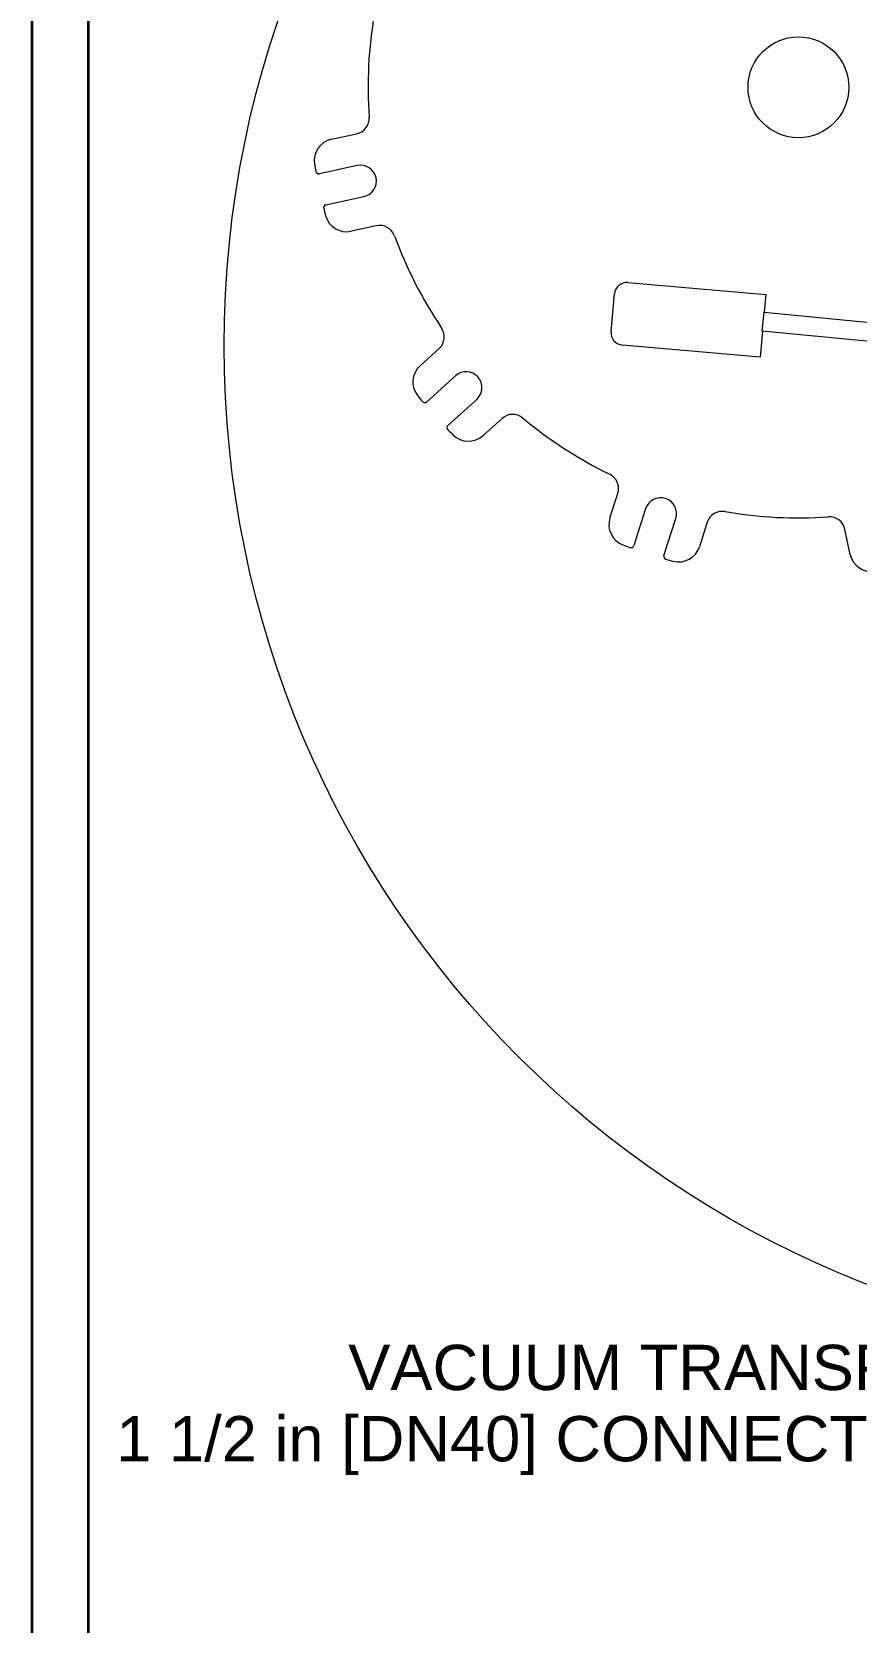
# Model space of a CAD drawing. Header units: inches. Extents: x 15 to 402, y 6 to 258.
# Drawn here: x 15 to 47.8, y 160.2 to 223.4 of the extents above; entities that cross this region are included whole.
import ezdxf

# ---------------------------------------------------------------- set-up
doc = ezdxf.new("R2010")
doc.units = ezdxf.units.IN
doc.header["$LTSCALE"] = 12
doc.header["$MEASUREMENT"] = 0
doc.layers.get('0').update_dxf_attribs({"lineweight": 25})
for name, color, linetype, lineweight in [('Border', 7, 'Continuous', 35), ('Symbol (ANSI)', 7, 'Continuous', 25), ('Visible', 7, 'Continuous', 18)]:
    doc.layers.add(name, color=color, linetype=linetype, lineweight=lineweight)
doc.styles.add('MEMCOR Medium', font='arial.ttf')
doc.dimstyles.new('Default (ANSI)$7', dxfattribs={"dimscale": 12, "dimtxt": 0.15, "dimasz": 0.098425, "dimexe": 0.125, "dimexo": 0.0625, "dimgap": 0.031496, "dimtad": 0, "dimtih": 1, "dimtoh": 1, "dimdec": 4, "dimrnd": 1e-08, "dimzin": 3, "dimdsep": 46, "dimlunit": 5, "dimtxsty": 'MEMCOR Medium', "dimcen": 0.09, "dimdle": 0.393701, "dimclrd": 256, "dimclre": 256, "dimclrt": 256, "dimadec": 0, "dimazin": 1, "dimtfac": 0.8, "dimtofl": 0, "dimtmove": 0, "dimatfit": 3, "dimfxl": 1, "dimfrac": 1, "dimtolj": 1, "dimtzin": 4, "dimlwd": -1, "dimlwe": -1, "dimarcsym": 0})

# ---------------------------------------------------------------- blocks, each defined once
blk = doc.blocks.new('Borders 22x34_D')
at = {"layer": 'Border'}
for p, q in [((1.25, 21.5), (1.25, 0.5)), ((1.4375, 0.5), (1.4375, 21.3125))]:
    blk.add_line(p, q, dxfattribs=at)

msp = doc.modelspace()

# ---------------------------------------------------------------- linework, layer by layer
at = {"layer": 'Visible'}
for p, q in [((26.92436, 219.15235), (27.92182, 219.36593)), ((27.94487, 218.10276), (26.43854, 217.78021)), ((26.70236, 216.54814), (28.20869, 216.87069)), ((28.7049, 215.70883), (27.70744, 215.49525)), ((38.71587, 213.45697), (44.19528, 212.98146)), ((38.71587, 213.45697), (44.19528, 212.98146)), ((38.04483, 211.50769), (38.17452, 213.00207)), ((38.04483, 211.50769), (38.17452, 213.00207)), ((44.19528, 212.98146), (44.13355, 212.27022)), ((44.19528, 212.98146), (44.13355, 212.27022)), ((44.05914, 211.52392), (44.13046, 212.27052)), ((44.13046, 212.27052), (60.13443, 210.71993)), ((44.06871, 211.52299), (43.97913, 210.49082)), ((44.06871, 211.52299), (43.97913, 210.49082)), ((60.32687, 209.95041), (44.05914, 211.52392)), ((30.44485, 210.14267), (31.20188, 210.82636)), ((43.97913, 210.49082), (38.49973, 210.96633)), ((43.97913, 210.49082), (38.49973, 210.96633)), ((31.85344, 209.74395), (30.71019, 208.71146)), ((31.5547, 207.77636), (32.69795, 208.80886)), ((33.7086, 208.05076), (32.95157, 207.36707)), ((37.99853, 204.1003), (38.31229, 205.07091)), ((39.41776, 204.4593), (38.94392, 202.9935)), ((40.14284, 202.60594), (40.61667, 204.07173)), ((41.87097, 203.92053), (41.55721, 202.94992)), ((47.56139, 202.6443), (47.34781, 203.64175))]:
    msp.add_line(p, q, dxfattribs=at)
for centre, radius in [((62.65597, 210.94167), 40), ((45.4969, 221.21684), 2.005)]:
    msp.add_circle(centre, radius, dxfattribs=at)
for centre, radius, start, end in [((45.4969, 221.21684), 17.12, 170.1828008, 183.9893013), ((27.78991, 219.98197), 0.63, 282.086051, 3.9893013), ((27.10652, 218.30163), 0.87, 102.086051, 189.0074604), ((45.4969, 221.21684), 19.49, 189.0074604, 189.8670227), ((26.41342, 217.89755), 0.12, 189.8670227, 282.086051), ((28.07678, 217.48672), 0.63, 282.086051, 102.086051), ((26.72749, 216.4308), 0.12, 102.086051, 194.3050794), ((45.4969, 221.21684), 19.49, 194.3050794, 195.1646417), ((27.52528, 216.34596), 0.87, 195.1646417, 282.086051), ((28.83681, 215.09279), 0.63, 20.1828008, 102.086051), ((45.4969, 221.21684), 17.12, 200.1828008, 213.9893013), ((38.67264, 212.95884), 0.5, 85.0401549, 175.0401549), ((38.67264, 212.95884), 0.5, 85.0401549, 175.0401549), ((30.77963, 211.29391), 0.63, 312.086051, 33.9893013), ((38.54296, 211.46446), 0.5, 175.0401549, 265.0401549), ((38.54296, 211.46446), 0.5, 175.0401549, 265.0401549), ((31.02797, 209.49701), 0.87, 132.086051, 219.0074604), ((32.27569, 209.2764), 0.63, 312.086051, 132.086051), ((45.4969, 221.21684), 19.49, 219.0074604, 219.8670227), ((30.62976, 208.80051), 0.12, 219.8670227, 312.086051), ((34.13086, 207.58322), 0.63, 50.1828008, 132.086051), ((45.4969, 221.21684), 17.12, 230.1828008, 243.9893013), ((31.63513, 207.6873), 0.12, 132.086051, 224.3050794), ((45.4969, 221.21684), 19.49, 224.3050794, 225.1646417), ((32.36846, 208.01273), 0.87, 225.1646417, 312.086051), ((37.71283, 205.2647), 0.63, 342.086051, 63.9893013), ((40.01721, 204.26552), 0.63, 342.086051, 162.0860502), ((42.47043, 203.72675), 0.63, 80.1828008, 162.086051), ((45.4969, 221.21684), 17.12, 260.1828008, 273.9893013), ((38.82635, 203.8327), 0.87, 162.086051, 249.0074604), ((46.73177, 203.50984), 0.63, 12.086051, 93.9893013), ((45.4969, 221.21684), 19.49, 249.0074604, 249.8670227), ((38.82974, 203.03041), 0.12, 249.8670227, 342.086051), ((40.25702, 202.56903), 0.12, 162.086051, 254.3050794), ((45.4969, 221.21684), 19.49, 254.3050794, 255.1646417), ((40.72939, 203.21752), 0.87, 255.1646417, 342.086051), ((48.4121, 202.82646), 0.87, 192.086051, 279.0074604)]:
    msp.add_arc(centre, radius, start, end, dxfattribs=at)

# ---------------------------------------------------------------- block references
at = {"xscale": 12, "yscale": 12, "zscale": 12}
msp.add_blockref('Borders 22x34_D', (0, 0), dxfattribs=at)

# ---------------------------------------------------------------- texts
at = {"layer": 'Symbol (ANSI)', "insert": (52.73204, 171.21912), "char_height": 1.8000001, "width": 34.375612, "attachment_point": 3, "line_spacing_factor": 0.944221, "style": 'MEMCOR Medium'}
msp.add_mtext('\\fArial|b0|i0;VACUUM TRANSFER\\P\\fArial|b0|i0;1 1/2 in [DN40] CONNECTION', dxfattribs=at)

# ---------------------------------------------------------------- leaders
at = {"layer": 'Symbol (ANSI)', "annotation_type": 0, "has_hookline": 1, "hookline_direction": 1, "text_width": 33.8955}
msp.add_leader([(71.02273, 206.31808), (54.2911, 170.31912), (53.11, 170.31912)], dimstyle='Default (ANSI)$7', override={"dimtad": 0}, dxfattribs=at)

doc.saveas('drawing.dxf')
